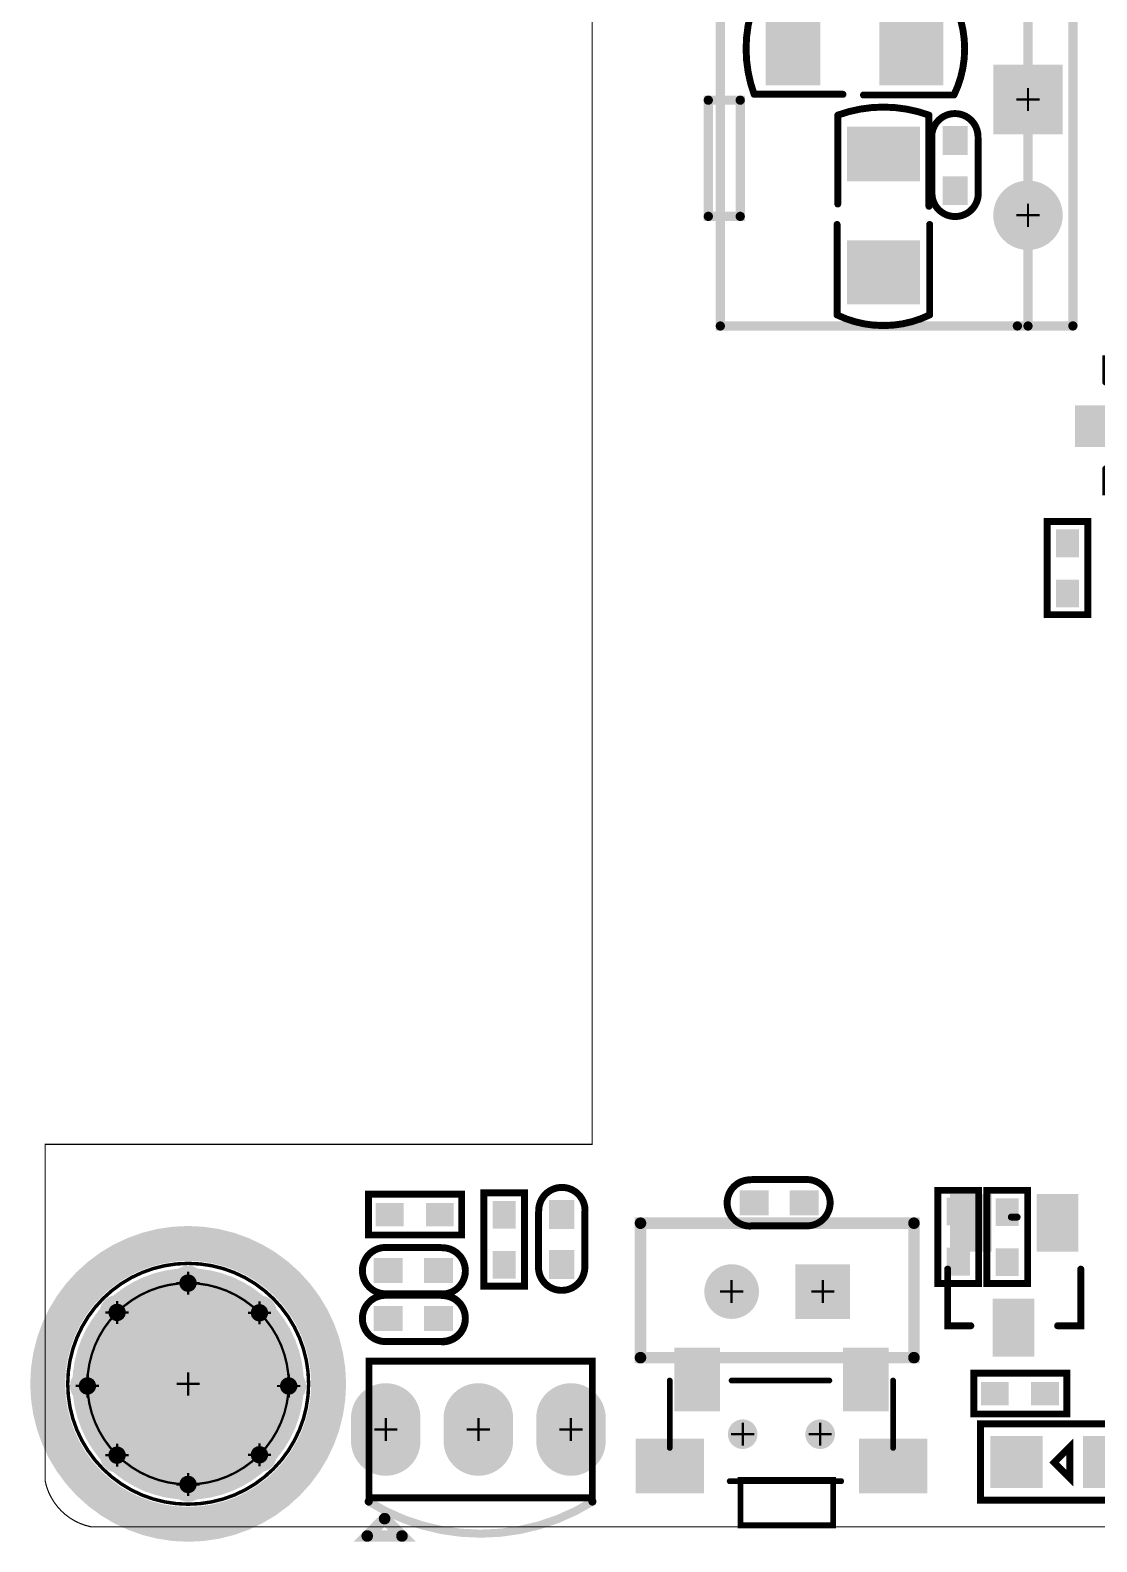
# Model space of a CAD drawing. Extents: x 68 to 180, y 55 to 144.
# Drawn here: x 68.14 to 91.54, y 55.64 to 88.81 of the extents above; entities that cross this region are included whole.
import ezdxf

# ---------------------------------------------------------------- set-up
doc = ezdxf.new("R2010")
doc.units = 0
doc.header["$MEASUREMENT"] = 0
doc.layers.get('0').update_dxf_attribs({"linetype": 'CONTINUOUS'})
for name, color, linetype in [('BOARD_OUTLINE_00', 2, 'CONTINUOUS'), ('DRIL_NPLTE_THRU_01', 16, 'CONTINUOUS'), ('DRIL_NPLTE_THRU_02', 4, 'CONTINUOUS'), ('DRIL_NPLTE_THRU_03', 96, 'CONTINUOUS'), ('DRIL_NPLTE_THRU_04', 136, 'CONTINUOUS'), ('DRIL_NPLTE_THRU_05', 34, 'CONTINUOUS'), ('DRIL_NPLTE_THRU_06', 176, 'CONTINUOUS'), ('DRIL_PLTE_THRU_01', 16, 'CONTINUOUS'), ('DRIL_PLTE_THRU_02', 4, 'CONTINUOUS'), ('DRIL_PLTE_THRU_03', 96, 'CONTINUOUS'), ('DRIL_PLTE_THRU_04', 136, 'CONTINUOUS'), ('DRIL_PLTE_THRU_05', 34, 'CONTINUOUS'), ('DRIL_PLTE_THRU_06', 176, 'CONTINUOUS'), ('DRIL_SYMBOL', 2, 'CONTINUOUS'), ('PADS_BOT', 5, 'CONTINUOUS'), ('PADS_INNER', 1, 'CONTINUOUS'), ('PADS_TOP', 1, 'CONTINUOUS'), ('PART_BOT_2DLINE_00', 253, 'CONTINUOUS'), ('PART_BOT_2DLINE_126', 2, 'CONTINUOUS'), ('PART_TOP_2DLINE_00', 67, 'CONTINUOUS'), ('PART_TOP_2DLINE_01', 67, 'CONTINUOUS'), ('PART_TOP_2DLINE_126', 2, 'CONTINUOUS'), ('PART_TOP_2DLINE_129', 130, 'CONTINUOUS'), ('PART_TOP_COPPER_121', 222, 'CONTINUOUS'), ('PART_TOP_COPPER_128', 210, 'CONTINUOUS')]:
    doc.layers.add(name, color=color, linetype=linetype)

# ---------------------------------------------------------------- blocks, each defined once
blk = doc.blocks.new('SMOOTH_0$0254')
at = {"const_width": 0.0127}
blk.add_lwpolyline([(-0.00635, 0, 1), (0.00635, 0, 1)], format="xyb", close=True, dxfattribs=at)
blk = doc.blocks.new('BOARD_5728')
at = {"layer": 'BOARD_OUTLINE_00', "const_width": 0.0254}
blk.add_lwpolyline([(0, -12.664, -0.306685), (1, -11.664), (110.44, -11.664, -0.233627), (111.44, -12.664), (111.44, -92.464, -0.199366), (110.44, -93.464), (1, -93.464, -0.298113), (0, -92.464), (0, -85.073), (12, -85.073), (12, -50.989), (2.337, -50.989), (2.356, -32.194), (0, -32.194)], format="xyb", close=True, dxfattribs=at)
at = {"layer": 'BOARD_OUTLINE_00'}
for p in [(0, -85.073), (12, -85.073), (0, -92.464), (1, -93.464)]:
    blk.add_blockref('SMOOTH_0$0254', p, dxfattribs=at)
blk = doc.blocks.new('SMOOTH_0$1524')
at = {"const_width": 0.0762}
blk.add_lwpolyline([(-0.0381, 0, 1), (0.0381, 0, 1)], format="xyb", close=True, dxfattribs=at)
blk = doc.blocks.new('SMOOTH_0$1778')
at = {"const_width": 0.0889}
blk.add_lwpolyline([(-0.04445, 0, 1), (0.04445, 0, 1)], format="xyb", close=True, dxfattribs=at)
blk = doc.blocks.new('SMOOTH_0$254')
at = {"const_width": 0.127}
blk.add_lwpolyline([(-0.0635, 0, 1), (0.0635, 0, 1)], format="xyb", close=True, dxfattribs=at)
blk = doc.blocks.new('PART_BODY_TOP_5753')
at = {"layer": 'PART_TOP_2DLINE_00', "const_width": 0.178}
blk.add_lwpolyline([(-2.503, 1.581, -0.287218), (2.406, 1.581)], format="xyb", dxfattribs=at)
at = {"layer": 'PART_TOP_2DLINE_00'}
for points, const_width in [([(1.676, 2.337), (2.438, 2.337), (2.057, 1.956)], 0.254), ([(-2.5, 1.5), (2.4, 1.5), (2.4, -1.5), (-2.5, -1.5)], 0.152)]:
    blk.add_lwpolyline(points, close=True, dxfattribs=dict(at, const_width=const_width))
for name, p in [('SMOOTH_0$254', (1.676, 2.337)), ('SMOOTH_0$254', (2.438, 2.337)), ('SMOOTH_0$254', (2.057, 1.956)), ('SMOOTH_0$1778', (-2.503, 1.581)), ('SMOOTH_0$1778', (2.406, 1.581)), ('SMOOTH_0$1524', (-2.5, 1.5)), ('SMOOTH_0$1524', (2.4, 1.5)), ('SMOOTH_0$1524', (-2.5, -1.5)), ('SMOOTH_0$1524', (2.4, -1.5))]:
    blk.add_blockref(name, p, dxfattribs=at)
blk = doc.blocks.new('DRIL_SYMBOL_1$1176')
at = {"layer": 'DRIL_SYMBOL', "const_width": 0.0508}
for points in [[(-0.254, 0), (0.254, 0)], [(0, -0.254), (0, 0.254)]]:
    blk.add_lwpolyline(points, dxfattribs=at)
blk = doc.blocks.new('DRIL_HOLE_1$1176')
at = {"const_width": 0.5588}
blk.add_lwpolyline([(-0.2794, 0, 1), (0.2794, 0, 1)], format="xyb", close=True, dxfattribs=at)
blk.add_blockref('DRIL_SYMBOL_1$1176', (0, 0))
blk = doc.blocks.new('PAD_29')
at = {"const_width": 0.762}
blk.add_lwpolyline([(-0.254, -0.381), (0.254, -0.381, 1), (0.254, 0.381), (-0.254, 0.381, 1)], format="xyb", close=True, dxfattribs=at)
blk = doc.blocks.new('STK_TOP_47')
at = {"layer": 'DRIL_PLTE_THRU_01'}
blk.add_blockref('DRIL_HOLE_1$1176', (0, 0), dxfattribs=at)
at = {"layer": 'DRIL_PLTE_THRU_02'}
blk.add_blockref('DRIL_HOLE_1$1176', (0, 0), dxfattribs=at)
at = {"layer": 'DRIL_PLTE_THRU_03'}
blk.add_blockref('DRIL_HOLE_1$1176', (0, 0), dxfattribs=at)
at = {"layer": 'DRIL_PLTE_THRU_04'}
blk.add_blockref('DRIL_HOLE_1$1176', (0, 0), dxfattribs=at)
at = {"layer": 'DRIL_PLTE_THRU_05'}
blk.add_blockref('DRIL_HOLE_1$1176', (0, 0), dxfattribs=at)
at = {"layer": 'DRIL_PLTE_THRU_06'}
blk.add_blockref('DRIL_HOLE_1$1176', (0, 0), dxfattribs=at)
at = {"layer": 'PADS_BOT', "rotation": 90}
blk.add_blockref('PAD_29', (0, 0), dxfattribs=at)
at = {"layer": 'PADS_INNER', "rotation": 90}
blk.add_blockref('PAD_29', (0, 0), dxfattribs=at)
at = {"layer": 'PADS_TOP', "rotation": 90}
blk.add_blockref('PAD_29', (0, 0), dxfattribs=at)
blk = doc.blocks.new('SYM_TOP_36')
for name, p in [('PART_BODY_TOP_5753', (0, 0)), ('STK_TOP_47', (-2.032, 0)), ('STK_TOP_47', (0, 0)), ('STK_TOP_47', (2.032, 0))]:
    blk.add_blockref(name, p)
blk = doc.blocks.new('PART_TOP_83')
blk.add_blockref('SYM_TOP_36', (0, 0))
blk = doc.blocks.new('PART_BODY_TOP_5760')
at = {"layer": 'PART_TOP_2DLINE_00', "const_width": 0.1524}
blk.add_lwpolyline([(-0.8128, 1.8542), (0.8382, 1.8542), (0.8382, -1.8034), (-0.8382, -1.8034), (-0.8382, 1.8542)], dxfattribs=at)
blk.add_lwpolyline([(0.3556, 0.1524), (-0.3302, 0.1524), (0.0127, -0.1905)], close=True, dxfattribs=at)
blk.add_lwpolyline([(0.3556, 0.1524), (-0.3302, 0.1524), (0.0127, -0.1905)], close=True, dxfattribs=at)
blk.add_lwpolyline([(0.3556, 0.1524), (-0.3302, 0.1524), (0.0127, -0.1905)], close=True, dxfattribs=at)
at = {"layer": 'PART_TOP_2DLINE_00'}
for p in [(-0.8382, 1.8542), (-0.8128, 1.8542), (0.8382, 1.8542), (-0.3302, 0.1524), (-0.3302, 0.1524), (-0.3302, 0.1524), (0.3556, 0.1524), (0.3556, 0.1524), (0.3556, 0.1524), (0.0127, -0.1905), (0.0127, -0.1905), (0.0127, -0.1905), (-0.8382, -1.8034), (0.8382, -1.8034)]:
    blk.add_blockref('SMOOTH_0$1524', p, dxfattribs=at)
blk = doc.blocks.new('DRIL_HOLE_0')
blk.add_lwpolyline([(0, 0, 1), (0, 0, 1)], format="xyb", close=True)
blk = doc.blocks.new('PAD_0')
blk.add_lwpolyline([(0, 0, 1), (0, 0, 1)], format="xyb", close=True)
blk = doc.blocks.new('PAD_39')
at = {"const_width": 1.143}
blk.add_lwpolyline([(-0.5715, 0), (0.5715, 0)], dxfattribs=at)
blk = doc.blocks.new('STK_TOP_55')
at = {"layer": 'DRIL_PLTE_THRU_01'}
blk.add_blockref('DRIL_HOLE_0', (0, 0), dxfattribs=at)
at = {"layer": 'DRIL_PLTE_THRU_02'}
blk.add_blockref('DRIL_HOLE_0', (0, 0), dxfattribs=at)
at = {"layer": 'DRIL_PLTE_THRU_03'}
blk.add_blockref('DRIL_HOLE_0', (0, 0), dxfattribs=at)
at = {"layer": 'DRIL_PLTE_THRU_04'}
blk.add_blockref('DRIL_HOLE_0', (0, 0), dxfattribs=at)
at = {"layer": 'DRIL_PLTE_THRU_05'}
blk.add_blockref('DRIL_HOLE_0', (0, 0), dxfattribs=at)
at = {"layer": 'DRIL_PLTE_THRU_06'}
blk.add_blockref('DRIL_HOLE_0', (0, 0), dxfattribs=at)
at = {"layer": 'PADS_BOT'}
blk.add_blockref('PAD_0', (0, 0), dxfattribs=at)
at = {"layer": 'PADS_INNER'}
blk.add_blockref('PAD_0', (0, 0), dxfattribs=at)
at = {"layer": 'PADS_TOP'}
blk.add_blockref('PAD_39', (0, 0), dxfattribs=at)
blk = doc.blocks.new('SYM_TOP_43')
for name, p in [('PART_BODY_TOP_5760', (0, 0)), ('STK_TOP_55', (0, 1.016)), ('STK_TOP_55', (0, -1.016))]:
    blk.add_blockref(name, p)
blk = doc.blocks.new('PART_TOP_89')
blk.add_blockref('SYM_TOP_43', (0, 0))
blk = doc.blocks.new('PART_BODY_BOT_5731')
at = {"layer": 'PART_BOT_2DLINE_00', "const_width": 0.152}
blk.add_lwpolyline([(-1.028, -0.449), (-1.028, 0.446), (1.015, 0.446), (1.015, -0.449)], close=True, dxfattribs=at)
at = {"layer": 'PART_BOT_2DLINE_00'}
for p in [(-1.028, 0.446), (1.015, 0.446), (-1.028, -0.449), (1.015, -0.449)]:
    blk.add_blockref('SMOOTH_0$1524', p, dxfattribs=at)
blk = doc.blocks.new('PAD_1')
at = {"const_width": 0.508}
blk.add_lwpolyline([(-0.305, 0), (0.305, 0)], dxfattribs=at)
blk = doc.blocks.new('STK_BOT_14')
at = {"layer": 'DRIL_PLTE_THRU_01'}
blk.add_blockref('DRIL_HOLE_0', (0, 0), dxfattribs=at)
at = {"layer": 'DRIL_PLTE_THRU_02'}
blk.add_blockref('DRIL_HOLE_0', (0, 0), dxfattribs=at)
at = {"layer": 'DRIL_PLTE_THRU_03'}
blk.add_blockref('DRIL_HOLE_0', (0, 0), dxfattribs=at)
at = {"layer": 'DRIL_PLTE_THRU_04'}
blk.add_blockref('DRIL_HOLE_0', (0, 0), dxfattribs=at)
at = {"layer": 'DRIL_PLTE_THRU_05'}
blk.add_blockref('DRIL_HOLE_0', (0, 0), dxfattribs=at)
at = {"layer": 'DRIL_PLTE_THRU_06'}
blk.add_blockref('DRIL_HOLE_0', (0, 0), dxfattribs=at)
at = {"layer": 'PADS_BOT'}
blk.add_blockref('PAD_1', (0, 0), dxfattribs=at)
at = {"layer": 'PADS_INNER'}
blk.add_blockref('PAD_0', (0, 0), dxfattribs=at)
at = {"layer": 'PADS_TOP'}
blk.add_blockref('PAD_0', (0, 0), dxfattribs=at)
blk = doc.blocks.new('SYM_BOT_14')
for name, p in [('PART_BODY_BOT_5731', (0, 0)), ('STK_BOT_14', (-0.55, 0)), ('STK_BOT_14', (0.55, 0))]:
    blk.add_blockref(name, p)
blk = doc.blocks.new('PART_BOT_173')
blk.add_blockref('SYM_BOT_14', (0, 0))
blk = doc.blocks.new('PART_BODY_TOP_5731')
at = {"layer": 'PART_TOP_2DLINE_00', "const_width": 0.152}
blk.add_lwpolyline([(-1.028, -0.449), (-1.028, 0.446), (1.015, 0.446), (1.015, -0.449)], close=True, dxfattribs=at)
at = {"layer": 'PART_TOP_2DLINE_00'}
for p in [(-1.028, 0.446), (1.015, 0.446), (-1.028, -0.449), (1.015, -0.449)]:
    blk.add_blockref('SMOOTH_0$1524', p, dxfattribs=at)
blk = doc.blocks.new('STK_TOP_14')
at = {"layer": 'DRIL_PLTE_THRU_01'}
blk.add_blockref('DRIL_HOLE_0', (0, 0), dxfattribs=at)
at = {"layer": 'DRIL_PLTE_THRU_02'}
blk.add_blockref('DRIL_HOLE_0', (0, 0), dxfattribs=at)
at = {"layer": 'DRIL_PLTE_THRU_03'}
blk.add_blockref('DRIL_HOLE_0', (0, 0), dxfattribs=at)
at = {"layer": 'DRIL_PLTE_THRU_04'}
blk.add_blockref('DRIL_HOLE_0', (0, 0), dxfattribs=at)
at = {"layer": 'DRIL_PLTE_THRU_05'}
blk.add_blockref('DRIL_HOLE_0', (0, 0), dxfattribs=at)
at = {"layer": 'DRIL_PLTE_THRU_06'}
blk.add_blockref('DRIL_HOLE_0', (0, 0), dxfattribs=at)
at = {"layer": 'PADS_BOT'}
blk.add_blockref('PAD_0', (0, 0), dxfattribs=at)
at = {"layer": 'PADS_INNER'}
blk.add_blockref('PAD_0', (0, 0), dxfattribs=at)
at = {"layer": 'PADS_TOP'}
blk.add_blockref('PAD_1', (0, 0), dxfattribs=at)
blk = doc.blocks.new('SYM_TOP_14')
for name, p in [('PART_BODY_TOP_5731', (0, 0)), ('STK_TOP_14', (-0.55, 0)), ('STK_TOP_14', (0.55, 0))]:
    blk.add_blockref(name, p)
blk = doc.blocks.new('PART_TOP_213')
blk.add_blockref('SYM_TOP_14', (0, 0))
blk = doc.blocks.new('PART_TOP_214')
blk.add_blockref('SYM_TOP_14', (0, 0))
blk = doc.blocks.new('PART_TOP_217')
blk.add_blockref('SYM_TOP_14', (0, 0))
blk = doc.blocks.new('PART_BOT_218')
blk.add_blockref('SYM_BOT_14', (0, 0))
blk = doc.blocks.new('PART_BOT_219')
blk.add_blockref('SYM_BOT_14', (0, 0))
blk = doc.blocks.new('SMOOTH_0$2032')
at = {"const_width": 0.1016}
blk.add_lwpolyline([(-0.0508, 0, 1), (0.0508, 0, 1)], format="xyb", close=True, dxfattribs=at)
blk = doc.blocks.new('PART_BODY_TOP_5774')
at = {"layer": 'PART_TOP_2DLINE_00', "const_width": 0.203}
for points in [[(-2.432, -0.037), (-2.432, 0.985), (4.968, 0.985)], [(4.968, 0.985), (4.968, -0.233)]]:
    blk.add_lwpolyline(points, dxfattribs=at)
for points in [[(-2.43, 0), (4.97, 0), (4.97, -6.75), (-2.43, -6.75)], [(0.014, -6.314), (2.564, -6.314), (2.564, -7.014), (0.014, -7.014)]]:
    blk.add_lwpolyline(points, close=True, dxfattribs=at)
at = {"layer": 'PART_TOP_2DLINE_00'}
for p in [(-2.432, 0.985), (4.968, 0.985), (4.968, 0.985), (-2.432, -0.037), (-2.43, 0), (4.97, 0), (4.968, -0.233), (0.014, -6.314), (2.564, -6.314), (-2.43, -6.75), (0.014, -7.014), (2.564, -7.014), (4.97, -6.75)]:
    blk.add_blockref('SMOOTH_0$2032', p, dxfattribs=at)
blk = doc.blocks.new('DRIL_SYMBOL_0$889')
at = {"layer": 'DRIL_SYMBOL', "const_width": 0.0508}
for points in [[(-0.254, 0), (0.254, 0)], [(0, -0.254), (0, 0.254)]]:
    blk.add_lwpolyline(points, dxfattribs=at)
blk = doc.blocks.new('DRIL_HOLE_0$889')
at = {"const_width": 0.4445}
blk.add_lwpolyline([(-0.22225, 0, 1), (0.22225, 0, 1)], format="xyb", close=True, dxfattribs=at)
blk.add_blockref('DRIL_SYMBOL_0$889', (0, 0))
blk = doc.blocks.new('PAD_6')
at = {"const_width": 0.762}
blk.add_lwpolyline([(0, -0.381, 1), (0, 0.381, 1)], format="xyb", close=True, dxfattribs=at)
blk = doc.blocks.new('PAD_5')
at = {"const_width": 1.524}
blk.add_lwpolyline([(-0.762, 0), (0.762, 0)], dxfattribs=at)
blk = doc.blocks.new('STK_TOP_80')
at = {"layer": 'DRIL_PLTE_THRU_01'}
blk.add_blockref('DRIL_HOLE_0$889', (0, 0), dxfattribs=at)
at = {"layer": 'DRIL_PLTE_THRU_02'}
blk.add_blockref('DRIL_HOLE_0$889', (0, 0), dxfattribs=at)
at = {"layer": 'DRIL_PLTE_THRU_03'}
blk.add_blockref('DRIL_HOLE_0$889', (0, 0), dxfattribs=at)
at = {"layer": 'DRIL_PLTE_THRU_04'}
blk.add_blockref('DRIL_HOLE_0$889', (0, 0), dxfattribs=at)
at = {"layer": 'DRIL_PLTE_THRU_05'}
blk.add_blockref('DRIL_HOLE_0$889', (0, 0), dxfattribs=at)
at = {"layer": 'DRIL_PLTE_THRU_06'}
blk.add_blockref('DRIL_HOLE_0$889', (0, 0), dxfattribs=at)
at = {"layer": 'PADS_BOT'}
blk.add_blockref('PAD_5', (0, 0), dxfattribs=at)
at = {"layer": 'PADS_INNER'}
blk.add_blockref('PAD_6', (0, 0), dxfattribs=at)
at = {"layer": 'PADS_TOP'}
blk.add_blockref('PAD_5', (0, 0), dxfattribs=at)
blk = doc.blocks.new('STK_TOP_79')
at = {"layer": 'DRIL_PLTE_THRU_01'}
blk.add_blockref('DRIL_HOLE_0$889', (0, 0), dxfattribs=at)
at = {"layer": 'DRIL_PLTE_THRU_02'}
blk.add_blockref('DRIL_HOLE_0$889', (0, 0), dxfattribs=at)
at = {"layer": 'DRIL_PLTE_THRU_03'}
blk.add_blockref('DRIL_HOLE_0$889', (0, 0), dxfattribs=at)
at = {"layer": 'DRIL_PLTE_THRU_04'}
blk.add_blockref('DRIL_HOLE_0$889', (0, 0), dxfattribs=at)
at = {"layer": 'DRIL_PLTE_THRU_05'}
blk.add_blockref('DRIL_HOLE_0$889', (0, 0), dxfattribs=at)
at = {"layer": 'DRIL_PLTE_THRU_06'}
blk.add_blockref('DRIL_HOLE_0$889', (0, 0), dxfattribs=at)
at = {"layer": 'PADS_BOT'}
blk.add_blockref('PAD_6', (0, 0), dxfattribs=at)
at = {"layer": 'PADS_INNER'}
blk.add_blockref('PAD_6', (0, 0), dxfattribs=at)
at = {"layer": 'PADS_TOP'}
blk.add_blockref('PAD_6', (0, 0), dxfattribs=at)
blk = doc.blocks.new('SYM_TOP_57')
for name, p in [('PART_BODY_TOP_5774', (0, 0)), ('STK_TOP_80', (0, 0)), ('STK_TOP_79', (2.54, 0))]:
    blk.add_blockref(name, p)
blk = doc.blocks.new('PART_TOP_227')
blk.add_blockref('SYM_TOP_57', (0, 0))
blk = doc.blocks.new('PART_BODY_BOT_5779')
at = {"layer": 'PART_BOT_2DLINE_00', "const_width": 0.152}
for points in [[(0, 2.259), (-0.508, 2.259), (-0.508, 1.016)], [(1.905, 2.259), (2.413, 2.259), (2.413, 1.016)]]:
    blk.add_lwpolyline(points, dxfattribs=at)
at = {"layer": 'PART_BOT_2DLINE_126', "const_width": 0.152}
blk.add_lwpolyline([(0.889, -0.127), (1.016, -0.127)], dxfattribs=at)
at = {"layer": 'PART_BOT_2DLINE_00'}
for p in [(-0.508, 2.259), (0, 2.259), (1.905, 2.259), (2.413, 2.259), (-0.508, 1.016), (2.413, 1.016)]:
    blk.add_blockref('SMOOTH_0$1524', p, dxfattribs=at)
at = {"layer": 'PART_BOT_2DLINE_126'}
for p in [(0.889, -0.127), (1.016, -0.127)]:
    blk.add_blockref('SMOOTH_0$1524', p, dxfattribs=at)
blk = doc.blocks.new('PAD_63')
at = {"const_width": 0.914}
blk.add_lwpolyline([(-0.635, 0), (0.635, 0)], dxfattribs=at)
blk = doc.blocks.new('STK_BOT_85')
at = {"layer": 'DRIL_PLTE_THRU_01'}
blk.add_blockref('DRIL_HOLE_0', (0, 0), dxfattribs=at)
at = {"layer": 'DRIL_PLTE_THRU_02'}
blk.add_blockref('DRIL_HOLE_0', (0, 0), dxfattribs=at)
at = {"layer": 'DRIL_PLTE_THRU_03'}
blk.add_blockref('DRIL_HOLE_0', (0, 0), dxfattribs=at)
at = {"layer": 'DRIL_PLTE_THRU_04'}
blk.add_blockref('DRIL_HOLE_0', (0, 0), dxfattribs=at)
at = {"layer": 'DRIL_PLTE_THRU_05'}
blk.add_blockref('DRIL_HOLE_0', (0, 0), dxfattribs=at)
at = {"layer": 'DRIL_PLTE_THRU_06'}
blk.add_blockref('DRIL_HOLE_0', (0, 0), dxfattribs=at)
at = {"layer": 'PADS_BOT', "rotation": 90}
blk.add_blockref('PAD_63', (0, 0), dxfattribs=at)
at = {"layer": 'PADS_INNER'}
blk.add_blockref('PAD_0', (0, 0), dxfattribs=at)
at = {"layer": 'PADS_TOP'}
blk.add_blockref('PAD_0', (0, 0), dxfattribs=at)
blk = doc.blocks.new('SYM_BOT_62')
for name, p in [('STK_BOT_85', (0.9652, 2.29997)), ('PART_BODY_BOT_5779', (0, 0)), ('STK_BOT_85', (0, 0)), ('STK_BOT_85', (1.905, 0))]:
    blk.add_blockref(name, p)
blk = doc.blocks.new('PART_BOT_244')
blk.add_blockref('SYM_BOT_62', (0, 0))
blk = doc.blocks.new('PART_BODY_TOP_5779')
at = {"layer": 'PART_TOP_2DLINE_00', "const_width": 0.152}
for points in [[(0, 2.259), (-0.508, 2.259), (-0.508, 1.016)], [(1.905, 2.259), (2.413, 2.259), (2.413, 1.016)]]:
    blk.add_lwpolyline(points, dxfattribs=at)
at = {"layer": 'PART_TOP_2DLINE_126', "const_width": 0.152}
blk.add_lwpolyline([(0.889, -0.127), (1.016, -0.127)], dxfattribs=at)
at = {"layer": 'PART_TOP_2DLINE_00'}
for p in [(-0.508, 2.259), (0, 2.259), (1.905, 2.259), (2.413, 2.259), (-0.508, 1.016), (2.413, 1.016)]:
    blk.add_blockref('SMOOTH_0$1524', p, dxfattribs=at)
at = {"layer": 'PART_TOP_2DLINE_126'}
for p in [(0.889, -0.127), (1.016, -0.127)]:
    blk.add_blockref('SMOOTH_0$1524', p, dxfattribs=at)
blk = doc.blocks.new('STK_TOP_85')
at = {"layer": 'DRIL_PLTE_THRU_01'}
blk.add_blockref('DRIL_HOLE_0', (0, 0), dxfattribs=at)
at = {"layer": 'DRIL_PLTE_THRU_02'}
blk.add_blockref('DRIL_HOLE_0', (0, 0), dxfattribs=at)
at = {"layer": 'DRIL_PLTE_THRU_03'}
blk.add_blockref('DRIL_HOLE_0', (0, 0), dxfattribs=at)
at = {"layer": 'DRIL_PLTE_THRU_04'}
blk.add_blockref('DRIL_HOLE_0', (0, 0), dxfattribs=at)
at = {"layer": 'DRIL_PLTE_THRU_05'}
blk.add_blockref('DRIL_HOLE_0', (0, 0), dxfattribs=at)
at = {"layer": 'DRIL_PLTE_THRU_06'}
blk.add_blockref('DRIL_HOLE_0', (0, 0), dxfattribs=at)
at = {"layer": 'PADS_BOT'}
blk.add_blockref('PAD_0', (0, 0), dxfattribs=at)
at = {"layer": 'PADS_INNER'}
blk.add_blockref('PAD_0', (0, 0), dxfattribs=at)
at = {"layer": 'PADS_TOP', "rotation": 90}
blk.add_blockref('PAD_63', (0, 0), dxfattribs=at)
blk = doc.blocks.new('SYM_TOP_62')
for name, p in [('STK_TOP_85', (0.9652, 2.29997)), ('PART_BODY_TOP_5779', (0, 0)), ('STK_TOP_85', (0, 0)), ('STK_TOP_85', (1.905, 0))]:
    blk.add_blockref(name, p)
blk = doc.blocks.new('PART_TOP_246')
blk.add_blockref('SYM_TOP_62', (0, 0))
blk = doc.blocks.new('SMOOTH_0$127')
at = {"const_width": 0.0635}
blk.add_lwpolyline([(-0.03175, 0, 1), (0.03175, 0, 1)], format="xyb", close=True, dxfattribs=at)
blk = doc.blocks.new('PART_BODY_TOP_5784')
at = {"layer": 'PART_TOP_2DLINE_00', "const_width": 0.127}
for points in [[(-1.178, 2.45), (0.3, 2.45)], [(1.032, 1.31233), (1.032, -1.135)], [(-1.178, 1.05167), (-1.178, -1.093)], [(-1.178, -2.45), (0.3, -2.45)]]:
    blk.add_lwpolyline(points, dxfattribs=at)
blk.add_lwpolyline([(1, 1.13467), (2, 1.13467), (2, -0.9), (1, -0.9)], close=True, dxfattribs=at)
at = {"layer": 'PART_TOP_2DLINE_00'}
for p in [(-1.178, 2.45), (0.3, 2.45), (1.032, 1.31233), (-1.178, 1.05167), (1, 1.13467), (2, 1.13467), (1, -0.9), (2, -0.9), (-1.178, -1.093), (1.032, -1.135), (-1.178, -2.45), (0.3, -2.45)]:
    blk.add_blockref('SMOOTH_0$127', p, dxfattribs=at)
blk = doc.blocks.new('PAD_68')
at = {"const_width": 1}
blk.add_lwpolyline([(-0.7, 0), (0.7, 0)], dxfattribs=at)
blk = doc.blocks.new('STK_TOP_91')
at = {"layer": 'DRIL_PLTE_THRU_01'}
blk.add_blockref('DRIL_HOLE_0', (0, 0), dxfattribs=at)
at = {"layer": 'DRIL_PLTE_THRU_02'}
blk.add_blockref('DRIL_HOLE_0', (0, 0), dxfattribs=at)
at = {"layer": 'DRIL_PLTE_THRU_03'}
blk.add_blockref('DRIL_HOLE_0', (0, 0), dxfattribs=at)
at = {"layer": 'DRIL_PLTE_THRU_04'}
blk.add_blockref('DRIL_HOLE_0', (0, 0), dxfattribs=at)
at = {"layer": 'DRIL_PLTE_THRU_05'}
blk.add_blockref('DRIL_HOLE_0', (0, 0), dxfattribs=at)
at = {"layer": 'DRIL_PLTE_THRU_06'}
blk.add_blockref('DRIL_HOLE_0', (0, 0), dxfattribs=at)
at = {"layer": 'PADS_BOT'}
blk.add_blockref('PAD_0', (0, 0), dxfattribs=at)
at = {"layer": 'PADS_INNER'}
blk.add_blockref('PAD_0', (0, 0), dxfattribs=at)
at = {"layer": 'PADS_TOP'}
blk.add_blockref('PAD_68', (0, 0), dxfattribs=at)
blk = doc.blocks.new('PAD_69')
at = {"const_width": 1.2}
blk.add_lwpolyline([(-0.75, 0), (0.75, 0)], dxfattribs=at)
blk = doc.blocks.new('STK_TOP_90')
at = {"layer": 'DRIL_PLTE_THRU_01'}
blk.add_blockref('DRIL_HOLE_0', (0, 0), dxfattribs=at)
at = {"layer": 'DRIL_PLTE_THRU_02'}
blk.add_blockref('DRIL_HOLE_0', (0, 0), dxfattribs=at)
at = {"layer": 'DRIL_PLTE_THRU_03'}
blk.add_blockref('DRIL_HOLE_0', (0, 0), dxfattribs=at)
at = {"layer": 'DRIL_PLTE_THRU_04'}
blk.add_blockref('DRIL_HOLE_0', (0, 0), dxfattribs=at)
at = {"layer": 'DRIL_PLTE_THRU_05'}
blk.add_blockref('DRIL_HOLE_0', (0, 0), dxfattribs=at)
at = {"layer": 'DRIL_PLTE_THRU_06'}
blk.add_blockref('DRIL_HOLE_0', (0, 0), dxfattribs=at)
at = {"layer": 'PADS_BOT'}
blk.add_blockref('PAD_0', (0, 0), dxfattribs=at)
at = {"layer": 'PADS_INNER'}
blk.add_blockref('PAD_0', (0, 0), dxfattribs=at)
at = {"layer": 'PADS_TOP', "rotation": 90}
blk.add_blockref('PAD_69', (0, 0), dxfattribs=at)
blk = doc.blocks.new('DRIL_SYMBOL_0$65')
at = {"layer": 'DRIL_SYMBOL', "const_width": 0.0508}
for points in [[(-0.254, 0), (0.254, 0)], [(0, -0.254), (0, 0.254)]]:
    blk.add_lwpolyline(points, dxfattribs=at)
blk = doc.blocks.new('DRIL_HOLE_0$65')
at = {"const_width": 0.325}
blk.add_lwpolyline([(-0.1625, 0, 1), (0.1625, 0, 1)], format="xyb", close=True, dxfattribs=at)
blk.add_blockref('DRIL_SYMBOL_0$65', (0, 0))
blk = doc.blocks.new('PAD_70')
at = {"const_width": 0.325}
blk.add_lwpolyline([(0, -0.1625, 1), (0, 0.1625, 1)], format="xyb", close=True, dxfattribs=at)
blk = doc.blocks.new('STK_TOP_92')
at = {"layer": 'DRIL_NPLTE_THRU_01'}
blk.add_blockref('DRIL_HOLE_0$65', (0, 0), dxfattribs=at)
at = {"layer": 'DRIL_NPLTE_THRU_02'}
blk.add_blockref('DRIL_HOLE_0$65', (0, 0), dxfattribs=at)
at = {"layer": 'DRIL_NPLTE_THRU_03'}
blk.add_blockref('DRIL_HOLE_0$65', (0, 0), dxfattribs=at)
at = {"layer": 'DRIL_NPLTE_THRU_04'}
blk.add_blockref('DRIL_HOLE_0$65', (0, 0), dxfattribs=at)
at = {"layer": 'DRIL_NPLTE_THRU_05'}
blk.add_blockref('DRIL_HOLE_0$65', (0, 0), dxfattribs=at)
at = {"layer": 'DRIL_NPLTE_THRU_06'}
blk.add_blockref('DRIL_HOLE_0$65', (0, 0), dxfattribs=at)
at = {"layer": 'PADS_BOT'}
blk.add_blockref('PAD_70', (0, 0), dxfattribs=at)
at = {"layer": 'PADS_INNER'}
blk.add_blockref('PAD_70', (0, 0), dxfattribs=at)
at = {"layer": 'PADS_TOP'}
blk.add_blockref('PAD_70', (0, 0), dxfattribs=at)
blk = doc.blocks.new('SYM_TOP_67')
for name, p in [('STK_TOP_90', (0.7, 2.45)), ('STK_TOP_91', (-1.2, 1.85)), ('PART_BODY_TOP_5784', (0, 0)), ('STK_TOP_92', (0, 0.85)), ('STK_TOP_92', (0, -0.85)), ('STK_TOP_90', (0.7, -2.45)), ('STK_TOP_91', (-1.2, -1.85))]:
    blk.add_blockref(name, p)
blk = doc.blocks.new('PART_TOP_255')
blk.add_blockref('SYM_TOP_67', (0, 0))
blk = doc.blocks.new('PART_BODY_TOP_5791')
at = {"layer": 'PART_TOP_2DLINE_00', "const_width": 0.762}
blk.add_lwpolyline([(-3.084, 0.005, 1), (3.079, 0.005, 1)], format="xyb", close=True, dxfattribs=at)
at = {"layer": 'PART_TOP_2DLINE_01', "const_width": 0.0508}
blk.add_lwpolyline([(-2.211, 0.005, 1), (2.207, 0.005, 1)], format="xyb", close=True, dxfattribs=at)
at = {"layer": 'PART_TOP_2DLINE_129', "const_width": 0.762}
for points in [[(-3.084, 0.005, 1), (3.079, 0.005, 1)], [(-3.079, 0, 1), (3.084, 0, 1)]]:
    blk.add_lwpolyline(points, format="xyb", close=True, dxfattribs=at)
at = {"layer": 'PART_TOP_COPPER_121', "const_width": 0.0508}
blk.add_lwpolyline([(-2.63, 0.004, 1), (2.63, 0.004, 1)], format="xyb", close=True, dxfattribs=at)
at = {"layer": 'PART_TOP_COPPER_128', "const_width": 0.0508}
blk.add_lwpolyline([(-2.655, 0.004, 1), (2.655, 0.004, 1)], format="xyb", close=True, dxfattribs=at)
blk = doc.blocks.new('DRIL_SYMBOL_3$048')
at = {"layer": 'DRIL_SYMBOL', "const_width": 0.0508}
for points in [[(-0.254, 0), (0.254, 0)], [(0, -0.254), (0, 0.254)]]:
    blk.add_lwpolyline(points, dxfattribs=at)
blk = doc.blocks.new('DRIL_HOLE_3$048')
at = {"const_width": 1.524}
blk.add_lwpolyline([(-0.762, 0, 1), (0.762, 0, 1)], format="xyb", close=True, dxfattribs=at)
blk.add_blockref('DRIL_SYMBOL_3$048', (0, 0))
blk = doc.blocks.new('PAD_77')
at = {"const_width": 2.54}
blk.add_lwpolyline([(0, -1.27, 1), (0, 1.27, 1)], format="xyb", close=True, dxfattribs=at)
blk = doc.blocks.new('STK_TOP_109')
at = {"layer": 'DRIL_PLTE_THRU_01'}
blk.add_blockref('DRIL_HOLE_3$048', (0, 0), dxfattribs=at)
at = {"layer": 'DRIL_PLTE_THRU_02'}
blk.add_blockref('DRIL_HOLE_3$048', (0, 0), dxfattribs=at)
at = {"layer": 'DRIL_PLTE_THRU_03'}
blk.add_blockref('DRIL_HOLE_3$048', (0, 0), dxfattribs=at)
at = {"layer": 'DRIL_PLTE_THRU_04'}
blk.add_blockref('DRIL_HOLE_3$048', (0, 0), dxfattribs=at)
at = {"layer": 'DRIL_PLTE_THRU_05'}
blk.add_blockref('DRIL_HOLE_3$048', (0, 0), dxfattribs=at)
at = {"layer": 'DRIL_PLTE_THRU_06'}
blk.add_blockref('DRIL_HOLE_3$048', (0, 0), dxfattribs=at)
at = {"layer": 'PADS_BOT'}
blk.add_blockref('PAD_77', (0, 0), dxfattribs=at)
at = {"layer": 'PADS_INNER'}
blk.add_blockref('PAD_77', (0, 0), dxfattribs=at)
at = {"layer": 'PADS_TOP'}
blk.add_blockref('PAD_77', (0, 0), dxfattribs=at)
blk = doc.blocks.new('DRIL_SYMBOL_0$381')
at = {"layer": 'DRIL_SYMBOL', "const_width": 0.0508}
for points in [[(-0.254, 0), (0.254, 0)], [(0, -0.254), (0, 0.254)]]:
    blk.add_lwpolyline(points, dxfattribs=at)
blk = doc.blocks.new('DRIL_HOLE_0$381')
at = {"const_width": 0.1905}
blk.add_lwpolyline([(-0.09525, 0, 1), (0.09525, 0, 1)], format="xyb", close=True, dxfattribs=at)
blk.add_blockref('DRIL_SYMBOL_0$381', (0, 0))
blk = doc.blocks.new('PAD_78')
at = {"const_width": 0.381}
blk.add_lwpolyline([(0, -0.1905, 1), (0, 0.1905, 1)], format="xyb", close=True, dxfattribs=at)
blk = doc.blocks.new('STK_TOP_108')
at = {"layer": 'DRIL_PLTE_THRU_01'}
blk.add_blockref('DRIL_HOLE_0$381', (0, 0), dxfattribs=at)
at = {"layer": 'DRIL_PLTE_THRU_02'}
blk.add_blockref('DRIL_HOLE_0$381', (0, 0), dxfattribs=at)
at = {"layer": 'DRIL_PLTE_THRU_03'}
blk.add_blockref('DRIL_HOLE_0$381', (0, 0), dxfattribs=at)
at = {"layer": 'DRIL_PLTE_THRU_04'}
blk.add_blockref('DRIL_HOLE_0$381', (0, 0), dxfattribs=at)
at = {"layer": 'DRIL_PLTE_THRU_05'}
blk.add_blockref('DRIL_HOLE_0$381', (0, 0), dxfattribs=at)
at = {"layer": 'DRIL_PLTE_THRU_06'}
blk.add_blockref('DRIL_HOLE_0$381', (0, 0), dxfattribs=at)
at = {"layer": 'PADS_BOT'}
blk.add_blockref('PAD_78', (0, 0), dxfattribs=at)
at = {"layer": 'PADS_INNER'}
blk.add_blockref('PAD_78', (0, 0), dxfattribs=at)
at = {"layer": 'PADS_TOP'}
blk.add_blockref('PAD_78', (0, 0), dxfattribs=at)
blk = doc.blocks.new('SYM_TOP_74')
for name, p in [('PART_BODY_TOP_5791', (0, 0)), ('STK_TOP_109', (0, 0)), ('STK_TOP_108', (-0.003048, 2.21361)), ('STK_TOP_108', (-1.55956, 1.569974)), ('STK_TOP_108', (1.564386, 1.5621)), ('STK_TOP_108', (-2.210562, -0.043688)), ('STK_TOP_108', (2.20599, -0.044196)), ('STK_TOP_108', (-1.559814, -1.561846)), ('STK_TOP_108', (1.563878, -1.552956)), ('STK_TOP_108', (-0.003048, -2.204466))]:
    blk.add_blockref(name, p)
blk = doc.blocks.new('PART_TOP_260')
blk.add_blockref('SYM_TOP_74', (0, 0))
blk = doc.blocks.new('PART_BODY_BOT_5792')
at = {"layer": 'PART_BOT_2DLINE_00', "const_width": 0.1524}
for points in [[(-0.6096, -0.508, -1), (-0.6096, 0.508)], [(0.633804, 0.502572, -1), (0.633804, -0.513428)]]:
    blk.add_lwpolyline(points, format="xyb", dxfattribs=at)
for points in [[(-0.6096, 0.508), (0.5842, 0.508)], [(-0.5842, -0.508), (0.6096, -0.508)]]:
    blk.add_lwpolyline(points, dxfattribs=at)
at = {"layer": 'PART_BOT_2DLINE_00'}
for p in [(-0.6096, 0.508), (-0.6096, 0.508), (0.5842, 0.508), (0.633804, 0.502572), (-0.6096, -0.508), (-0.5842, -0.508), (0.6096, -0.508), (0.633804, -0.513428)]:
    blk.add_blockref('SMOOTH_0$1524', p, dxfattribs=at)
blk = doc.blocks.new('PAD_79')
at = {"const_width": 0.55}
blk.add_lwpolyline([(-0.3175, 0), (0.3175, 0)], dxfattribs=at)
blk = doc.blocks.new('STK_BOT_110')
at = {"layer": 'DRIL_PLTE_THRU_01'}
blk.add_blockref('DRIL_HOLE_0', (0, 0), dxfattribs=at)
at = {"layer": 'DRIL_PLTE_THRU_02'}
blk.add_blockref('DRIL_HOLE_0', (0, 0), dxfattribs=at)
at = {"layer": 'DRIL_PLTE_THRU_03'}
blk.add_blockref('DRIL_HOLE_0', (0, 0), dxfattribs=at)
at = {"layer": 'DRIL_PLTE_THRU_04'}
blk.add_blockref('DRIL_HOLE_0', (0, 0), dxfattribs=at)
at = {"layer": 'DRIL_PLTE_THRU_05'}
blk.add_blockref('DRIL_HOLE_0', (0, 0), dxfattribs=at)
at = {"layer": 'DRIL_PLTE_THRU_06'}
blk.add_blockref('DRIL_HOLE_0', (0, 0), dxfattribs=at)
at = {"layer": 'PADS_BOT'}
blk.add_blockref('PAD_79', (0, 0), dxfattribs=at)
at = {"layer": 'PADS_INNER'}
blk.add_blockref('PAD_0', (0, 0), dxfattribs=at)
at = {"layer": 'PADS_TOP'}
blk.add_blockref('PAD_0', (0, 0), dxfattribs=at)
blk = doc.blocks.new('SYM_BOT_75')
for name, p in [('PART_BODY_BOT_5792', (0, 0)), ('STK_BOT_110', (-0.55, 0)), ('STK_BOT_110', (0.55, 0))]:
    blk.add_blockref(name, p)
blk = doc.blocks.new('PART_BOT_357')
blk.add_blockref('SYM_BOT_75', (0, 0))
blk = doc.blocks.new('PART_BODY_TOP_5792')
at = {"layer": 'PART_TOP_2DLINE_00', "const_width": 0.1524}
for points in [[(-0.6096, -0.508, -1), (-0.6096, 0.508)], [(0.633804, 0.502572, -1), (0.633804, -0.513428)]]:
    blk.add_lwpolyline(points, format="xyb", dxfattribs=at)
for points in [[(-0.6096, 0.508), (0.5842, 0.508)], [(-0.5842, -0.508), (0.6096, -0.508)]]:
    blk.add_lwpolyline(points, dxfattribs=at)
at = {"layer": 'PART_TOP_2DLINE_00'}
for p in [(-0.6096, 0.508), (-0.6096, 0.508), (0.5842, 0.508), (0.633804, 0.502572), (-0.6096, -0.508), (-0.5842, -0.508), (0.6096, -0.508), (0.633804, -0.513428)]:
    blk.add_blockref('SMOOTH_0$1524', p, dxfattribs=at)
blk = doc.blocks.new('STK_TOP_110')
at = {"layer": 'DRIL_PLTE_THRU_01'}
blk.add_blockref('DRIL_HOLE_0', (0, 0), dxfattribs=at)
at = {"layer": 'DRIL_PLTE_THRU_02'}
blk.add_blockref('DRIL_HOLE_0', (0, 0), dxfattribs=at)
at = {"layer": 'DRIL_PLTE_THRU_03'}
blk.add_blockref('DRIL_HOLE_0', (0, 0), dxfattribs=at)
at = {"layer": 'DRIL_PLTE_THRU_04'}
blk.add_blockref('DRIL_HOLE_0', (0, 0), dxfattribs=at)
at = {"layer": 'DRIL_PLTE_THRU_05'}
blk.add_blockref('DRIL_HOLE_0', (0, 0), dxfattribs=at)
at = {"layer": 'DRIL_PLTE_THRU_06'}
blk.add_blockref('DRIL_HOLE_0', (0, 0), dxfattribs=at)
at = {"layer": 'PADS_BOT'}
blk.add_blockref('PAD_0', (0, 0), dxfattribs=at)
at = {"layer": 'PADS_INNER'}
blk.add_blockref('PAD_0', (0, 0), dxfattribs=at)
at = {"layer": 'PADS_TOP'}
blk.add_blockref('PAD_79', (0, 0), dxfattribs=at)
blk = doc.blocks.new('SYM_TOP_75')
for name, p in [('PART_BODY_TOP_5792', (0, 0)), ('STK_TOP_110', (-0.55, 0)), ('STK_TOP_110', (0.55, 0))]:
    blk.add_blockref(name, p)
blk = doc.blocks.new('PART_TOP_362')
blk.add_blockref('SYM_TOP_75', (0, 0))
blk = doc.blocks.new('PART_TOP_420')
blk.add_blockref('SYM_TOP_75', (0, 0))
blk = doc.blocks.new('PART_BOT_465')
blk.add_blockref('SYM_BOT_75', (0, 0))
blk = doc.blocks.new('PART_BOT_484')
blk.add_blockref('SYM_BOT_75', (0, 0))
blk = doc.blocks.new('PART_TOP_485')
blk.add_blockref('SYM_TOP_75', (0, 0))
blk = doc.blocks.new('PART_BODY_TOP_5796')
at = {"layer": 'PART_TOP_2DLINE_00', "const_width": 0.254}
blk.add_lwpolyline([(-2, 1.45), (4, 1.45), (4, -1.5), (-2, -1.5)], close=True, dxfattribs=at)
at = {"layer": 'PART_TOP_2DLINE_00'}
for p in [(-2, 1.45), (4, 1.45), (-2, -1.5), (4, -1.5)]:
    blk.add_blockref('SMOOTH_0$254', p, dxfattribs=at)
blk = doc.blocks.new('DRIL_SYMBOL_0$8')
at = {"layer": 'DRIL_SYMBOL', "const_width": 0.0508}
for points in [[(-0.254, 0), (0.254, 0)], [(0, -0.254), (0, 0.254)]]:
    blk.add_lwpolyline(points, dxfattribs=at)
blk = doc.blocks.new('DRIL_HOLE_0$8')
at = {"const_width": 0.4}
blk.add_lwpolyline([(-0.2, 0, 1), (0.2, 0, 1)], format="xyb", close=True, dxfattribs=at)
blk.add_blockref('DRIL_SYMBOL_0$8', (0, 0))
blk = doc.blocks.new('PAD_11')
at = {"const_width": 0.6}
blk.add_lwpolyline([(0, -0.3, 1), (0, 0.3, 1)], format="xyb", close=True, dxfattribs=at)
blk = doc.blocks.new('PAD_12')
at = {"const_width": 1.2}
blk.add_lwpolyline([(-0.6, 0), (0.6, 0)], dxfattribs=at)
blk = doc.blocks.new('STK_TOP_28')
at = {"layer": 'DRIL_PLTE_THRU_01'}
blk.add_blockref('DRIL_HOLE_0$8', (0, 0), dxfattribs=at)
at = {"layer": 'DRIL_PLTE_THRU_02'}
blk.add_blockref('DRIL_HOLE_0$8', (0, 0), dxfattribs=at)
at = {"layer": 'DRIL_PLTE_THRU_03'}
blk.add_blockref('DRIL_HOLE_0$8', (0, 0), dxfattribs=at)
at = {"layer": 'DRIL_PLTE_THRU_04'}
blk.add_blockref('DRIL_HOLE_0$8', (0, 0), dxfattribs=at)
at = {"layer": 'DRIL_PLTE_THRU_05'}
blk.add_blockref('DRIL_HOLE_0$8', (0, 0), dxfattribs=at)
at = {"layer": 'DRIL_PLTE_THRU_06'}
blk.add_blockref('DRIL_HOLE_0$8', (0, 0), dxfattribs=at)
at = {"layer": 'PADS_BOT'}
blk.add_blockref('PAD_12', (0, 0), dxfattribs=at)
at = {"layer": 'PADS_INNER'}
blk.add_blockref('PAD_11', (0, 0), dxfattribs=at)
at = {"layer": 'PADS_TOP'}
blk.add_blockref('PAD_12', (0, 0), dxfattribs=at)
blk = doc.blocks.new('STK_TOP_29')
at = {"layer": 'DRIL_PLTE_THRU_01'}
blk.add_blockref('DRIL_HOLE_0$8', (0, 0), dxfattribs=at)
at = {"layer": 'DRIL_PLTE_THRU_02'}
blk.add_blockref('DRIL_HOLE_0$8', (0, 0), dxfattribs=at)
at = {"layer": 'DRIL_PLTE_THRU_03'}
blk.add_blockref('DRIL_HOLE_0$8', (0, 0), dxfattribs=at)
at = {"layer": 'DRIL_PLTE_THRU_04'}
blk.add_blockref('DRIL_HOLE_0$8', (0, 0), dxfattribs=at)
at = {"layer": 'DRIL_PLTE_THRU_05'}
blk.add_blockref('DRIL_HOLE_0$8', (0, 0), dxfattribs=at)
at = {"layer": 'DRIL_PLTE_THRU_06'}
blk.add_blockref('DRIL_HOLE_0$8', (0, 0), dxfattribs=at)
at = {"layer": 'PADS_BOT'}
blk.add_blockref('PAD_11', (0, 0), dxfattribs=at)
at = {"layer": 'PADS_INNER'}
blk.add_blockref('PAD_11', (0, 0), dxfattribs=at)
at = {"layer": 'PADS_TOP'}
blk.add_blockref('PAD_11', (0, 0), dxfattribs=at)
blk = doc.blocks.new('SYM_TOP_79')
for name, p in [('PART_BODY_TOP_5796', (0, 0)), ('STK_TOP_28', (0, 0)), ('STK_TOP_29', (2, 0))]:
    blk.add_blockref(name, p)
blk = doc.blocks.new('PART_TOP_489')
blk.add_blockref('SYM_TOP_79', (0, 0))
blk = doc.blocks.new('PART_BODY_BOT_5801')
at = {"layer": 'PART_BOT_2DLINE_00', "const_width": 0.152}
for points in [[(-0.25, 1.016), (-2.235, 1.016, 0.230409), (-2.235, -1.016), (-0.25, -1.016)], [(0.2, -1), (2.15, -1, 0.176327), (2.15, 1), (0.15, 1)]]:
    blk.add_lwpolyline(points, format="xyb", dxfattribs=at)
at = {"layer": 'PART_BOT_2DLINE_00'}
for p in [(-2.235, 1.016), (-0.25, 1.016), (0.15, 1), (2.15, 1), (-2.235, -1.016), (-0.25, -1.016), (0.2, -1), (2.15, -1)]:
    blk.add_blockref('SMOOTH_0$1524', p, dxfattribs=at)
blk = doc.blocks.new('PAD_86')
at = {"const_width": 1.399997}
blk.add_lwpolyline([(-0.799998, 0), (0.799998, 0)], dxfattribs=at)
blk = doc.blocks.new('STK_BOT_23')
at = {"layer": 'DRIL_PLTE_THRU_01'}
blk.add_blockref('DRIL_HOLE_0', (0, 0), dxfattribs=at)
at = {"layer": 'DRIL_PLTE_THRU_02'}
blk.add_blockref('DRIL_HOLE_0', (0, 0), dxfattribs=at)
at = {"layer": 'DRIL_PLTE_THRU_03'}
blk.add_blockref('DRIL_HOLE_0', (0, 0), dxfattribs=at)
at = {"layer": 'DRIL_PLTE_THRU_04'}
blk.add_blockref('DRIL_HOLE_0', (0, 0), dxfattribs=at)
at = {"layer": 'DRIL_PLTE_THRU_05'}
blk.add_blockref('DRIL_HOLE_0', (0, 0), dxfattribs=at)
at = {"layer": 'DRIL_PLTE_THRU_06'}
blk.add_blockref('DRIL_HOLE_0', (0, 0), dxfattribs=at)
at = {"layer": 'PADS_BOT', "rotation": 90}
blk.add_blockref('PAD_86', (0, 0), dxfattribs=at)
at = {"layer": 'PADS_INNER'}
blk.add_blockref('PAD_0', (0, 0), dxfattribs=at)
at = {"layer": 'PADS_TOP'}
blk.add_blockref('PAD_0', (0, 0), dxfattribs=at)
blk = doc.blocks.new('PAD_87')
at = {"const_width": 1.199997}
blk.add_lwpolyline([(-0.799998, 0), (0.799998, 0)], dxfattribs=at)
blk = doc.blocks.new('STK_BOT_22')
at = {"layer": 'DRIL_PLTE_THRU_01'}
blk.add_blockref('DRIL_HOLE_0', (0, 0), dxfattribs=at)
at = {"layer": 'DRIL_PLTE_THRU_02'}
blk.add_blockref('DRIL_HOLE_0', (0, 0), dxfattribs=at)
at = {"layer": 'DRIL_PLTE_THRU_03'}
blk.add_blockref('DRIL_HOLE_0', (0, 0), dxfattribs=at)
at = {"layer": 'DRIL_PLTE_THRU_04'}
blk.add_blockref('DRIL_HOLE_0', (0, 0), dxfattribs=at)
at = {"layer": 'DRIL_PLTE_THRU_05'}
blk.add_blockref('DRIL_HOLE_0', (0, 0), dxfattribs=at)
at = {"layer": 'DRIL_PLTE_THRU_06'}
blk.add_blockref('DRIL_HOLE_0', (0, 0), dxfattribs=at)
at = {"layer": 'PADS_BOT', "rotation": 90}
blk.add_blockref('PAD_87', (0, 0), dxfattribs=at)
at = {"layer": 'PADS_INNER'}
blk.add_blockref('PAD_0', (0, 0), dxfattribs=at)
at = {"layer": 'PADS_TOP'}
blk.add_blockref('PAD_0', (0, 0), dxfattribs=at)
blk = doc.blocks.new('SYM_BOT_84')
for name, p in [('STK_BOT_23', (-1.3, 0)), ('STK_BOT_22', (1.3, 0)), ('PART_BODY_BOT_5801', (0, 0))]:
    blk.add_blockref(name, p)
blk = doc.blocks.new('PART_BOT_528')
blk.add_blockref('SYM_BOT_84', (0, 0))
blk = doc.blocks.new('PART_BOT_534')
blk.add_blockref('SYM_BOT_84', (0, 0))

msp = doc.modelspace()

# ---------------------------------------------------------------- block references
for name, p in [('BOARD_5728', (68.472, 149.435)), ('PART_TOP_260', (71.609, 59.104)), ('PART_TOP_362', (76.549, 61.592)), ('PART_TOP_485', (76.549, 60.542))]:
    msp.add_blockref(name, p)
at = {"xscale": -1}
for name, p in [('PART_BOT_534', (86.176, 88.406)), ('PART_BOT_357', (84.576, 63.082))]:
    msp.add_blockref(name, p, dxfattribs=at)
for name, p, rotation in [('PART_TOP_227', (90.035, 87.291), 270), ('PART_TOP_246', (90.685, 62.64), 180), ('PART_TOP_214', (78.543, 62.268), 270), ('PART_TOP_420', (79.803, 62.276), 90), ('PART_TOP_213', (76.581, 62.82), 180), ('PART_TOP_489', (85.533, 61.132), 180), ('PART_TOP_255', (84.625, 58.002), 270), ('PART_TOP_83', (77.976, 58.105), 180), ('PART_TOP_217', (89.859, 58.891), 180), ('PART_TOP_89', (90.799, 57.393), 270)]:
    msp.add_blockref(name, p, dxfattribs=dict(rotation=rotation))
for name, p, rotation in [('PART_BOT_528', (86.862, 84.799), 270), ('PART_BOT_465', (88.436, 85.841), 270), ('PART_BOT_244', (93.999, 81.091), 90), ('PART_BOT_173', (90.9, 77.002), 90), ('PART_BOT_218', (88.507, 62.339), 270), ('PART_BOT_219', (89.579, 62.325), 90), ('PART_BOT_484', (76.549, 60.542), 180)]:
    msp.add_blockref(name, p, dxfattribs=dict(at, rotation=rotation))

doc.saveas('drawing.dxf')
